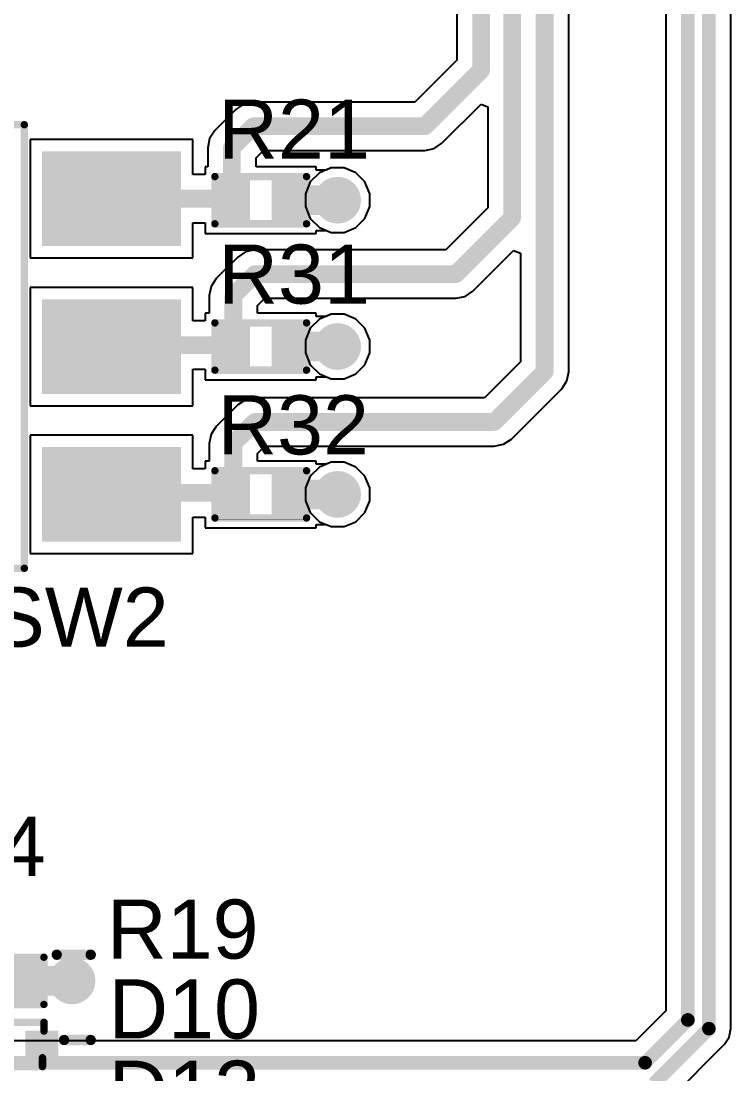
# Model space of a CAD drawing. Header units: millimetres. Extents: x 0 to 5423, y 0 to 5425.
# Drawn here: x 9.04 to 21.23, y 60.38 to 78.46 of the extents above; entities that cross this region are included whole.
import ezdxf

# ---------------------------------------------------------------- set-up
doc = ezdxf.new("R2010")
doc.units = ezdxf.units.MM
for name, color, linetype in [('BottomLayer', 5, 'Continuous'), ('BottomSolder', 6, 'Continuous'), ('TopLayer', 1, 'Continuous'), ('TopOverlay', 2, 'Continuous'), ('TopPaste', 8, 'Continuous'), ('TopSolder', 216, 'Continuous'), ('ViaHoleLayer', 16, 'Continuous')]:
    doc.layers.add(name, color=color, linetype=linetype)
doc.styles.add('Arial', font='', dxfattribs={"height": 0.2})
doc.styles.get('Arial').set_extended_font_data('Arial')

# ---------------------------------------------------------------- blocks, each defined once
blk = doc.blocks.new('DSIC03LSGET_141')
at = {"layer": 'TopLayer'}
for points in [[(-5.642991, 3.302), (-3.356991, 3.302), (-3.356991, 1.778), (-5.642991, 1.778)], [(3.356991, 3.302), (5.642991, 3.302), (5.642991, 1.778), (3.356991, 1.778)], [(-5.642991, 0.762), (-3.356991, 0.762), (-3.356991, -0.762), (-5.642991, -0.762)], [(3.356991, 0.762), (5.642991, 0.762), (5.642991, -0.762), (3.356991, -0.762)], [(-5.642991, -1.778), (-3.356991, -1.778), (-3.356991, -3.302), (-5.642991, -3.302)], [(3.356991, -1.778), (5.642991, -1.778), (5.642991, -3.302), (3.356991, -3.302)]]:
    blk.add_hatch(color=1, dxfattribs=at).paths.add_polyline_path(points)
at = {"layer": 'TopPaste'}
for points in [[(-5.642991, 3.302), (-3.356991, 3.302), (-3.356991, 1.778), (-5.642991, 1.778)], [(3.356991, 3.302), (5.642991, 3.302), (5.642991, 1.778), (3.356991, 1.778)], [(-5.642991, 0.762), (-3.356991, 0.762), (-3.356991, -0.762), (-5.642991, -0.762)], [(3.356991, 0.762), (5.642991, 0.762), (5.642991, -0.762), (3.356991, -0.762)], [(-5.642991, -1.778), (-3.356991, -1.778), (-3.356991, -3.302), (-5.642991, -3.302)], [(3.356991, -1.778), (5.642991, -1.778), (5.642991, -3.302), (3.356991, -3.302)]]:
    blk.add_hatch(color=8, dxfattribs=at).paths.add_polyline_path(points)
at = {"layer": 'TopSolder'}
for points in [[(-5.693791, 3.3528), (-3.306191, 3.3528), (-3.306191, 1.7272), (-5.693791, 1.7272)], [(3.306191, 3.3528), (5.693791, 3.3528), (5.693791, 1.7272), (3.306191, 1.7272)], [(-5.693791, 0.8128), (-3.306191, 0.8128), (-3.306191, -0.8128), (-5.693791, -0.8128)], [(3.306191, 0.8128), (5.693791, 0.8128), (5.693791, -0.8128), (3.306191, -0.8128)], [(-5.693791, -1.7272), (-3.306191, -1.7272), (-3.306191, -3.3528), (-5.693791, -3.3528)], [(3.306191, -1.7272), (5.693791, -1.7272), (5.693791, -3.3528), (3.306191, -3.3528)]]:
    blk.add_hatch(color=216, dxfattribs=at).paths.add_polyline_path(points)
at = {"layer": 'TopOverlay', "const_width": 0.127}
for points in [[(2.999994, 3.81), (-2.999994, 3.81)], [(-2.999994, 3.81), (-2.999994, -3.81)], [(2.999994, 3.81), (2.999994, -3.81)], [(-1.4986, 3.2258), (-1.4986, 1.778)], [(1.651, 3.2258), (-1.4986, 3.2258)], [(-0.9652, 3.2258), (-0.9652, 1.8034)], [(0.0254, 3.2258), (-0.9652, 3.2258)], [(0.0254, 3.2258), (0.0254, 1.8034)], [(1.651, 3.2258), (1.651, 1.778)], [(1.651, 1.778), (-1.4986, 1.778)], [(0.0254, 1.8034), (-0.9652, 1.8034)], [(-1.4986, 0.6858), (-1.4986, -0.762)], [(1.651, 0.6858), (-1.4986, 0.6858)], [(-0.9652, 0.6858), (-0.9652, -0.7366)], [(0.0254, 0.6858), (-0.9652, 0.6858)], [(0.0254, 0.6858), (0.0254, -0.7366)], [(1.651, 0.6858), (1.651, -0.762)], [(1.651, -0.762), (-1.4986, -0.762)], [(0.0254, -0.7366), (-0.9652, -0.7366)], [(-1.4732, -1.8034), (-1.4732, -3.2512)], [(1.6764, -1.8034), (-1.4732, -1.8034)], [(-0.9398, -1.8034), (-0.9398, -3.2258)], [(0.0508, -1.8034), (-0.9398, -1.8034)], [(0.0508, -1.8034), (0.0508, -3.2258)], [(1.6764, -1.8034), (1.6764, -3.2512)], [(1.6764, -3.2512), (-1.4732, -3.2512)], [(0.0508, -3.2258), (-0.9398, -3.2258)], [(2.999994, -3.81), (-2.999994, -3.81)]]:
    blk.add_lwpolyline(points, dxfattribs=at)
at = {"layer": 'TopOverlay', "const_width": 0.0635}
for points in [[(-3.031744, 3.81, 1), (-2.968244, 3.81, 1)], [(-3.031744, 3.81, 1), (-2.968244, 3.81, 1)], [(2.968244, 3.81, 1), (3.031744, 3.81, 1)], [(2.968244, 3.81, 1), (3.031744, 3.81, 1)], [(-1.53035, 3.2258, 1), (-1.46685, 3.2258, 1)], [(-1.53035, 3.2258, 1), (-1.46685, 3.2258, 1)], [(-0.99695, 3.2258, 1), (-0.93345, 3.2258, 1)], [(-0.99695, 3.2258, 1), (-0.93345, 3.2258, 1)], [(-0.00635, 3.2258, 1), (0.05715, 3.2258, 1)], [(-0.00635, 3.2258, 1), (0.05715, 3.2258, 1)], [(1.61925, 3.2258, 1), (1.68275, 3.2258, 1)], [(1.61925, 3.2258, 1), (1.68275, 3.2258, 1)], [(-1.53035, 1.778, 1), (-1.46685, 1.778, 1)], [(-1.53035, 1.778, 1), (-1.46685, 1.778, 1)], [(-0.99695, 1.8034, 1), (-0.93345, 1.8034, 1)], [(-0.99695, 1.8034, 1), (-0.93345, 1.8034, 1)], [(-0.00635, 1.8034, 1), (0.05715, 1.8034, 1)], [(-0.00635, 1.8034, 1), (0.05715, 1.8034, 1)], [(1.61925, 1.778, 1), (1.68275, 1.778, 1)], [(1.61925, 1.778, 1), (1.68275, 1.778, 1)], [(-1.53035, 0.6858, 1), (-1.46685, 0.6858, 1)], [(-1.53035, 0.6858, 1), (-1.46685, 0.6858, 1)], [(-0.99695, 0.6858, 1), (-0.93345, 0.6858, 1)], [(-0.99695, 0.6858, 1), (-0.93345, 0.6858, 1)], [(-0.00635, 0.6858, 1), (0.05715, 0.6858, 1)], [(-0.00635, 0.6858, 1), (0.05715, 0.6858, 1)], [(1.61925, 0.6858, 1), (1.68275, 0.6858, 1)], [(1.61925, 0.6858, 1), (1.68275, 0.6858, 1)], [(-1.53035, -0.762, 1), (-1.46685, -0.762, 1)], [(-1.53035, -0.762, 1), (-1.46685, -0.762, 1)], [(-0.99695, -0.7366, 1), (-0.93345, -0.7366, 1)], [(-0.99695, -0.7366, 1), (-0.93345, -0.7366, 1)], [(-0.00635, -0.7366, 1), (0.05715, -0.7366, 1)], [(-0.00635, -0.7366, 1), (0.05715, -0.7366, 1)], [(1.61925, -0.762, 1), (1.68275, -0.762, 1)], [(1.61925, -0.762, 1), (1.68275, -0.762, 1)], [(-1.50495, -1.8034, 1), (-1.44145, -1.8034, 1)], [(-1.50495, -1.8034, 1), (-1.44145, -1.8034, 1)], [(-0.97155, -1.8034, 1), (-0.90805, -1.8034, 1)], [(-0.97155, -1.8034, 1), (-0.90805, -1.8034, 1)], [(0.01905, -1.8034, 1), (0.08255, -1.8034, 1)], [(0.01905, -1.8034, 1), (0.08255, -1.8034, 1)], [(1.64465, -1.8034, 1), (1.70815, -1.8034, 1)], [(1.64465, -1.8034, 1), (1.70815, -1.8034, 1)], [(-1.50495, -3.2512, 1), (-1.44145, -3.2512, 1)], [(-1.50495, -3.2512, 1), (-1.44145, -3.2512, 1)], [(-0.97155, -3.2258, 1), (-0.90805, -3.2258, 1)], [(-0.97155, -3.2258, 1), (-0.90805, -3.2258, 1)], [(0.01905, -3.2258, 1), (0.08255, -3.2258, 1)], [(0.01905, -3.2258, 1), (0.08255, -3.2258, 1)], [(1.64465, -3.2512, 1), (1.70815, -3.2512, 1)], [(1.64465, -3.2512, 1), (1.70815, -3.2512, 1)], [(-3.031744, -3.81, 1), (-2.968244, -3.81, 1)], [(-3.031744, -3.81, 1), (-2.968244, -3.81, 1)], [(2.968244, -3.81, 1), (3.031744, -3.81, 1)], [(2.968244, -3.81, 1), (3.031744, -3.81, 1)]]:
    blk.add_lwpolyline(points, format="xyb", close=True, dxfattribs=at)
at = {"layer": 'TopOverlay'}
for s, height, rotation, p in [('ON', 0.889, -90, (1.8796, 3.2512)), ('1', 1.016, 180, (-2.0066, 3.0226)), ('2', 1.016, 180, (-1.8796, 0.5334)), ('3', 1.016, 180, (-1.864594, -1.9812))]:
    blk.add_text(s, height=height, rotation=rotation, dxfattribs=at).set_placement(p)
blk = doc.blocks.new('R___0402_271')
at = {"layer": 'TopLayer'}
for points in [[(-0.699, -0.318), (-0.699, 0.318), (-0.241, 0.318), (-0.241, -0.318)], [(0.241, -0.318), (0.241, 0.318), (0.699, 0.318), (0.699, -0.318)]]:
    blk.add_hatch(color=1, dxfattribs=at).paths.add_polyline_path(points)
at = {"layer": 'TopPaste'}
for points in [[(-0.699, -0.318), (-0.699, 0.318), (-0.241, 0.318), (-0.241, -0.318)], [(0.241, -0.318), (0.241, 0.318), (0.699, 0.318), (0.699, -0.318)]]:
    blk.add_hatch(color=8, dxfattribs=at).paths.add_polyline_path(points)
at = {"layer": 'TopSolder'}
for points in [[(-0.754, -0.373), (-0.754, 0.373), (-0.186, 0.373), (-0.186, -0.373)], [(0.186, -0.373), (0.186, 0.373), (0.754, 0.373), (0.754, -0.373)]]:
    blk.add_hatch(color=216, dxfattribs=at).paths.add_polyline_path(points)
at = {"layer": 'TopOverlay'}
for points, const_width in [([(-0.787, -0.406), (-0.787, 0.406)], 0.127), ([(-0.787, 0.406), (0.787, 0.406)], 0.127), ([(0.787, -0.406), (0.787, 0.406)], 0.127), ([(-0.787, -0.406), (0.787, -0.406)], 0.127), ([(-0.813, -0.432), (0.813, -0.432)], 0.00323)]:
    blk.add_lwpolyline(points, dxfattribs=dict(at, const_width=const_width))
for points, const_width in [([(-0.819, 0.406, 1), (-0.756, 0.406, 1)], 0.0635), ([(-0.819, 0.406, 1), (-0.756, 0.406, 1)], 0.0635), ([(0.756, 0.406, 1), (0.819, 0.406, 1)], 0.0635), ([(0.756, 0.406, 1), (0.819, 0.406, 1)], 0.0635), ([(-0.819, -0.406, 1), (-0.756, -0.406, 1)], 0.0635), ([(-0.819, -0.406, 1), (-0.756, -0.406, 1)], 0.0635), ([(0.756, -0.406, 1), (0.819, -0.406, 1)], 0.0635), ([(0.756, -0.406, 1), (0.819, -0.406, 1)], 0.0635), ([(-0.814, -0.432, 1), (-0.812, -0.432, 1)], 0.00161), ([(0.812, -0.432, 1), (0.814, -0.432, 1)], 0.00161)]:
    blk.add_lwpolyline(points, format="xyb", close=True, dxfattribs=dict(at, const_width=const_width))
blk = doc.blocks.new('R___0402_272')
at = {"layer": 'TopLayer'}
for points in [[(-0.699, -0.318), (-0.699, 0.318), (-0.241, 0.318), (-0.241, -0.318)], [(0.241, -0.318), (0.241, 0.318), (0.699, 0.318), (0.699, -0.318)]]:
    blk.add_hatch(color=1, dxfattribs=at).paths.add_polyline_path(points)
at = {"layer": 'TopPaste'}
for points in [[(-0.699, -0.318), (-0.699, 0.318), (-0.241, 0.318), (-0.241, -0.318)], [(0.241, -0.318), (0.241, 0.318), (0.699, 0.318), (0.699, -0.318)]]:
    blk.add_hatch(color=8, dxfattribs=at).paths.add_polyline_path(points)
at = {"layer": 'TopSolder'}
for points in [[(-0.754, -0.373), (-0.754, 0.373), (-0.186, 0.373), (-0.186, -0.373)], [(0.186, -0.373), (0.186, 0.373), (0.754, 0.373), (0.754, -0.373)]]:
    blk.add_hatch(color=216, dxfattribs=at).paths.add_polyline_path(points)
at = {"layer": 'TopOverlay'}
for points, const_width in [([(-0.787, -0.406), (-0.787, 0.406)], 0.127), ([(-0.787, 0.406), (0.787, 0.406)], 0.127), ([(0.787, -0.406), (0.787, 0.406)], 0.127), ([(-0.787, -0.406), (0.787, -0.406)], 0.127), ([(-0.813, -0.432), (0.813, -0.432)], 0.00323)]:
    blk.add_lwpolyline(points, dxfattribs=dict(at, const_width=const_width))
for points, const_width in [([(-0.819, 0.406, 1), (-0.756, 0.406, 1)], 0.0635), ([(-0.819, 0.406, 1), (-0.756, 0.406, 1)], 0.0635), ([(0.756, 0.406, 1), (0.819, 0.406, 1)], 0.0635), ([(0.756, 0.406, 1), (0.819, 0.406, 1)], 0.0635), ([(-0.819, -0.406, 1), (-0.756, -0.406, 1)], 0.0635), ([(-0.819, -0.406, 1), (-0.756, -0.406, 1)], 0.0635), ([(0.756, -0.406, 1), (0.819, -0.406, 1)], 0.0635), ([(0.756, -0.406, 1), (0.819, -0.406, 1)], 0.0635), ([(-0.814, -0.432, 1), (-0.812, -0.432, 1)], 0.00161), ([(0.812, -0.432, 1), (0.814, -0.432, 1)], 0.00161)]:
    blk.add_lwpolyline(points, format="xyb", close=True, dxfattribs=dict(at, const_width=const_width))
blk = doc.blocks.new('R___0402_282')
at = {"layer": 'TopLayer'}
for points in [[(-0.699, -0.318), (-0.699, 0.318), (-0.241, 0.318), (-0.241, -0.318)], [(0.241, -0.318), (0.241, 0.318), (0.699, 0.318), (0.699, -0.318)]]:
    blk.add_hatch(color=1, dxfattribs=at).paths.add_polyline_path(points)
at = {"layer": 'TopPaste'}
for points in [[(-0.699, -0.318), (-0.699, 0.318), (-0.241, 0.318), (-0.241, -0.318)], [(0.241, -0.318), (0.241, 0.318), (0.699, 0.318), (0.699, -0.318)]]:
    blk.add_hatch(color=8, dxfattribs=at).paths.add_polyline_path(points)
at = {"layer": 'TopSolder'}
for points in [[(-0.754, -0.373), (-0.754, 0.373), (-0.186, 0.373), (-0.186, -0.373)], [(0.186, -0.373), (0.186, 0.373), (0.754, 0.373), (0.754, -0.373)]]:
    blk.add_hatch(color=216, dxfattribs=at).paths.add_polyline_path(points)
at = {"layer": 'TopOverlay'}
for points, const_width in [([(-0.787, -0.406), (-0.787, 0.406)], 0.127), ([(-0.787, 0.406), (0.787, 0.406)], 0.127), ([(0.787, -0.406), (0.787, 0.406)], 0.127), ([(-0.787, -0.406), (0.787, -0.406)], 0.127), ([(-0.813, -0.432), (0.813, -0.432)], 0.00323)]:
    blk.add_lwpolyline(points, dxfattribs=dict(at, const_width=const_width))
for points, const_width in [([(-0.819, 0.406, 1), (-0.756, 0.406, 1)], 0.0635), ([(-0.819, 0.406, 1), (-0.756, 0.406, 1)], 0.0635), ([(0.756, 0.406, 1), (0.819, 0.406, 1)], 0.0635), ([(0.756, 0.406, 1), (0.819, 0.406, 1)], 0.0635), ([(-0.819, -0.406, 1), (-0.756, -0.406, 1)], 0.0635), ([(-0.819, -0.406, 1), (-0.756, -0.406, 1)], 0.0635), ([(0.756, -0.406, 1), (0.819, -0.406, 1)], 0.0635), ([(0.756, -0.406, 1), (0.819, -0.406, 1)], 0.0635), ([(-0.814, -0.432, 1), (-0.812, -0.432, 1)], 0.00161), ([(0.812, -0.432, 1), (0.814, -0.432, 1)], 0.00161)]:
    blk.add_lwpolyline(points, format="xyb", close=True, dxfattribs=dict(at, const_width=const_width))
blk = doc.blocks.new('R___0402_284')
at = {"layer": 'TopLayer'}
for points in [[(-0.699, -0.318), (-0.699, 0.318), (-0.241, 0.318), (-0.241, -0.318)], [(0.241, -0.318), (0.241, 0.318), (0.699, 0.318), (0.699, -0.318)]]:
    blk.add_hatch(color=1, dxfattribs=at).paths.add_polyline_path(points)
at = {"layer": 'TopPaste'}
for points in [[(-0.699, -0.318), (-0.699, 0.318), (-0.241, 0.318), (-0.241, -0.318)], [(0.241, -0.318), (0.241, 0.318), (0.699, 0.318), (0.699, -0.318)]]:
    blk.add_hatch(color=8, dxfattribs=at).paths.add_polyline_path(points)
at = {"layer": 'TopSolder'}
for points in [[(-0.754, -0.373), (-0.754, 0.373), (-0.186, 0.373), (-0.186, -0.373)], [(0.186, -0.373), (0.186, 0.373), (0.754, 0.373), (0.754, -0.373)]]:
    blk.add_hatch(color=216, dxfattribs=at).paths.add_polyline_path(points)
at = {"layer": 'TopOverlay'}
for points, const_width in [([(-0.787, 0.406), (0.787, 0.406)], 0.127), ([(-0.787, -0.406), (-0.787, 0.406)], 0.127), ([(0.787, -0.406), (0.787, 0.406)], 0.127), ([(-0.787, -0.406), (0.787, -0.406)], 0.127), ([(-0.813, -0.432), (0.813, -0.432)], 0.00323)]:
    blk.add_lwpolyline(points, dxfattribs=dict(at, const_width=const_width))
for points, const_width in [([(-0.819, 0.406, 1), (-0.756, 0.406, 1)], 0.0635), ([(-0.819, 0.406, 1), (-0.756, 0.406, 1)], 0.0635), ([(0.756, 0.406, 1), (0.819, 0.406, 1)], 0.0635), ([(0.756, 0.406, 1), (0.819, 0.406, 1)], 0.0635), ([(-0.819, -0.406, 1), (-0.756, -0.406, 1)], 0.0635), ([(-0.819, -0.406, 1), (-0.756, -0.406, 1)], 0.0635), ([(0.756, -0.406, 1), (0.819, -0.406, 1)], 0.0635), ([(0.756, -0.406, 1), (0.819, -0.406, 1)], 0.0635), ([(-0.814, -0.432, 1), (-0.812, -0.432, 1)], 0.00161), ([(0.812, -0.432, 1), (0.814, -0.432, 1)], 0.00161)]:
    blk.add_lwpolyline(points, format="xyb", close=True, dxfattribs=dict(at, const_width=const_width))
blk = doc.blocks.new('SOD_923__329')
at = {"layer": 'TopLayer'}
for points in [[(-0.24, -0.135), (-0.6, -0.135), (-0.6, 0.135), (-0.24, 0.135)], [(0.6, -0.135), (0.24, -0.135), (0.24, 0.135), (0.6, 0.135)]]:
    blk.add_hatch(color=1, dxfattribs=at).paths.add_polyline_path(points)
at = {"layer": 'TopOverlay'}
for points in [[(-1.119, 0.178), (-0.433, 0.178), (-0.433, 0.432), (-1.119, 0.432)], [(-1.119, -0.432), (-0.636, -0.432), (-0.636, 0.432), (-1.119, 0.432)], [(-1.119, -0.432), (-0.433, -0.432), (-0.433, -0.178), (-1.119, -0.178)]]:
    blk.add_hatch(color=2, dxfattribs=at).paths.add_polyline_path(points)
at = {"layer": 'TopPaste'}
for points in [[(-0.24, -0.135), (-0.6, -0.135), (-0.6, 0.135), (-0.24, 0.135)], [(0.6, -0.135), (0.24, -0.135), (0.24, 0.135), (0.6, 0.135)]]:
    blk.add_hatch(color=8, dxfattribs=at).paths.add_polyline_path(points)
at = {"layer": 'TopSolder'}
for points in [[(-0.138, -0.237), (-0.702, -0.237), (-0.702, 0.237), (-0.138, 0.237)], [(0.702, -0.237), (0.138, -0.237), (0.138, 0.237), (0.702, 0.237)]]:
    blk.add_hatch(color=216, dxfattribs=at).paths.add_polyline_path(points)
at = {"layer": 'TopOverlay', "const_width": 0.127}
for points in [[(-0.483, 0.381), (0.457, 0.381)], [(0.457, 0.229), (0.457, 0.381)], [(0.432, -0.381), (0.432, -0.229)], [(-0.483, -0.381), (0.432, -0.381)]]:
    blk.add_lwpolyline(points, dxfattribs=at)
at = {"layer": 'TopOverlay', "const_width": 0.0635}
for points in [[(-0.514, 0.381, 1), (-0.451, 0.381, 1)], [(0.425, 0.381, 1), (0.489, 0.381, 1)], [(0.425, 0.381, 1), (0.489, 0.381, 1)], [(0.425, 0.229, 1), (0.489, 0.229, 1)], [(0.4, -0.229, 1), (0.464, -0.229, 1)], [(-0.514, -0.381, 1), (-0.451, -0.381, 1)], [(0.4, -0.381, 1), (0.464, -0.381, 1)], [(0.4, -0.381, 1), (0.464, -0.381, 1)]]:
    blk.add_lwpolyline(points, format="xyb", close=True, dxfattribs=at)

msp = doc.modelspace()

# ---------------------------------------------------------------- hatches: boundary and pattern name
at = {"layer": 'BottomLayer'}
h = msp.add_hatch(color=5, dxfattribs=at)
edge = h.paths.add_edge_path()
edge.add_arc((14.478, 75.387), 0.3, 0, 360)
h = msp.add_hatch(color=5, dxfattribs=at)
edge = h.paths.add_edge_path()
edge.add_arc((14.478, 72.873), 0.3, 0, 360)
h = msp.add_hatch(color=5, dxfattribs=at)
edge = h.paths.add_edge_path()
edge.add_arc((14.478, 70.333), 0.3, 0, 360)
h = msp.add_hatch(color=5, dxfattribs=at)
edge = h.paths.add_edge_path()
edge.add_arc((9.915, 61.975), 0.3, 0, 360)
at = {"layer": 'BottomSolder'}
h = msp.add_hatch(color=6, dxfattribs=at)
edge = h.paths.add_edge_path()
edge.add_arc((14.478, 75.387), 0.402, 0, 360)
h = msp.add_hatch(color=6, dxfattribs=at)
edge = h.paths.add_edge_path()
edge.add_arc((14.478, 72.873), 0.402, 0, 360)
h = msp.add_hatch(color=6, dxfattribs=at)
edge = h.paths.add_edge_path()
edge.add_arc((14.478, 70.333), 0.402, 0, 360)
h = msp.add_hatch(color=6, dxfattribs=at)
edge = h.paths.add_edge_path()
edge.add_arc((9.915, 61.975), 0.402, 0, 360)
at = {"layer": 'TopLayer'}
h = msp.add_hatch(color=1, dxfattribs=at)
edge = h.paths.add_edge_path()
edge.add_arc((14.478, 75.387), 0.3, 0, 360)
h = msp.add_hatch(color=1, dxfattribs=at)
edge = h.paths.add_edge_path()
edge.add_arc((14.478, 72.873), 0.3, 0, 360)
h = msp.add_hatch(color=1, dxfattribs=at)
edge = h.paths.add_edge_path()
edge.add_arc((14.478, 70.333), 0.3, 0, 360)
h = msp.add_hatch(color=1, dxfattribs=at)
edge = h.paths.add_edge_path()
edge.add_arc((9.915, 61.975), 0.3, 0, 360)
at = {"layer": 'TopSolder'}
h = msp.add_hatch(color=216, dxfattribs=at)
edge = h.paths.add_edge_path()
edge.add_arc((14.478, 75.387), 0.402, 0, 360)
h = msp.add_hatch(color=216, dxfattribs=at)
edge = h.paths.add_edge_path()
edge.add_arc((14.478, 72.873), 0.402, 0, 360)
h = msp.add_hatch(color=216, dxfattribs=at)
edge = h.paths.add_edge_path()
edge.add_arc((14.478, 70.333), 0.402, 0, 360)
h = msp.add_hatch(color=216, dxfattribs=at)
edge = h.paths.add_edge_path()
edge.add_arc((9.915, 61.975), 0.402, 0, 360)
at = {"layer": 'ViaHoleLayer'}
h = msp.add_hatch(color=16, dxfattribs=at)
edge = h.paths.add_edge_path()
edge.add_arc((14.478, 75.387), 0.15, 0, 360)
h = msp.add_hatch(color=16, dxfattribs=at)
edge = h.paths.add_edge_path()
edge.add_arc((14.478, 72.873), 0.15, 0, 360)
h = msp.add_hatch(color=16, dxfattribs=at)
edge = h.paths.add_edge_path()
edge.add_arc((14.478, 70.333), 0.15, 0, 360)
h = msp.add_hatch(color=16, dxfattribs=at)
edge = h.paths.add_edge_path()
edge.add_arc((9.915, 61.975), 0.15, 0, 360)

# ---------------------------------------------------------------- linework, layer by layer
at = {"layer": 'BottomLayer'}
for p, q in [((20.116, 94.959), (20.116, 61.461)), ((21.235, 61.155), (21.235, 94.95)), ((14.164, 75.857), (14.008, 75.701)), ((14.368, 75.941), (14.164, 75.857)), ((14.588, 75.941), (14.368, 75.941)), ((14.792, 75.857), (14.588, 75.941)), ((14.948, 75.701), (14.792, 75.857)), ((14.008, 75.701), (13.924, 75.497)), ((15.032, 75.497), (14.948, 75.701)), ((13.924, 75.497), (13.924, 75.277)), ((15.032, 75.277), (15.032, 75.497)), ((13.924, 75.277), (14.008, 75.073)), ((14.948, 75.073), (15.032, 75.277)), ((14.008, 75.073), (14.164, 74.918)), ((14.792, 74.918), (14.948, 75.073)), ((14.164, 74.918), (14.368, 74.833)), ((14.588, 74.833), (14.792, 74.918)), ((14.368, 74.833), (14.588, 74.833)), ((14.164, 73.342), (14.008, 73.186)), ((14.368, 73.427), (14.164, 73.342)), ((14.588, 73.427), (14.368, 73.427)), ((14.792, 73.342), (14.588, 73.427)), ((14.948, 73.186), (14.792, 73.342)), ((14.008, 73.186), (13.924, 72.983)), ((15.032, 72.983), (14.948, 73.186)), ((13.924, 72.983), (13.924, 72.762)), ((15.032, 72.762), (15.032, 72.983)), ((13.924, 72.762), (14.008, 72.559)), ((14.948, 72.559), (15.032, 72.762)), ((14.008, 72.559), (14.164, 72.403)), ((14.792, 72.403), (14.948, 72.559)), ((14.164, 72.403), (14.368, 72.319)), ((14.588, 72.319), (14.792, 72.403)), ((14.368, 72.319), (14.588, 72.319)), ((14.164, 70.802), (14.008, 70.646)), ((14.368, 70.887), (14.164, 70.802)), ((14.588, 70.887), (14.368, 70.887)), ((14.792, 70.802), (14.588, 70.887)), ((14.948, 70.646), (14.792, 70.802)), ((14.008, 70.646), (13.924, 70.443)), ((15.032, 70.443), (14.948, 70.646)), ((13.924, 70.443), (13.924, 70.222)), ((15.032, 70.222), (15.032, 70.443)), ((13.924, 70.222), (14.008, 70.019)), ((14.948, 70.019), (15.032, 70.222)), ((14.008, 70.019), (14.164, 69.863)), ((14.792, 69.863), (14.948, 70.019)), ((14.164, 69.863), (14.368, 69.779)), ((14.588, 69.779), (14.792, 69.863)), ((14.368, 69.779), (14.588, 69.779)), ((20.116, 61.461), (19.603, 60.948)), ((21.206, 61.01), (21.235, 61.155)), ((21.124, 60.887), (21.206, 61.01)), ((19.603, 60.948), (8.096, 60.948)), ((20.177, 59.94), (21.124, 60.887))]:
    msp.add_line(p, q, dxfattribs=at)
at = {"layer": 'BottomLayer', "const_width": 0.234}
for points in [[(20.495, 61.304), (20.495, 95.258)], [(20.856, 61.155), (20.856, 95.227)], [(19.76, 60.569), (20.495, 61.304)], [(19.909, 60.208), (20.856, 61.155)], [(7.808, 60.569), (19.76, 60.569)]]:
    msp.add_lwpolyline(points, dxfattribs=at)
at = {"layer": 'BottomLayer', "const_width": 0.117}
for points in [[(20.436, 61.304, 1), (20.554, 61.304, 1)], [(20.436, 61.304, 1), (20.554, 61.304, 1)], [(20.798, 61.155, 1), (20.915, 61.155, 1)], [(20.798, 61.155, 1), (20.915, 61.155, 1)], [(19.701, 60.569, 1), (19.818, 60.569, 1)], [(19.701, 60.569, 1), (19.818, 60.569, 1)]]:
    msp.add_lwpolyline(points, format="xyb", close=True, dxfattribs=at)
at = {"layer": 'TopLayer'}
for p, q in [((16.527, 84.658), (16.527, 77.794)), ((18.448, 72.441), (18.448, 83.75)), ((16.527, 77.794), (15.805, 77.072)), ((13.03, 77.072), (12.872, 77.04)), ((15.805, 77.072), (13.03, 77.072)), ((12.737, 76.95), (12.369, 76.582)), ((12.872, 77.04), (12.737, 76.95)), ((16.27, 76.364), (16.944, 77.038)), ((16.944, 77.038), (17.061, 76.99)), ((17.061, 76.99), (17.061, 75.254)), ((12.369, 76.582), (12.279, 76.447)), ((11.993, 76.429), (9.199, 76.429)), ((9.199, 76.429), (9.199, 74.397)), ((11.993, 75.827), (11.993, 76.429)), ((12.279, 76.447), (12.248, 76.289)), ((16.135, 76.274), (16.27, 76.364)), ((12.248, 76.289), (12.248, 75.959)), ((13.076, 76.117), (13.202, 76.243)), ((13.202, 76.243), (15.977, 76.243)), ((15.977, 76.243), (16.135, 76.274)), ((13.076, 75.959), (13.076, 76.117)), ((12.205, 75.827), (11.993, 75.827)), ((12.248, 75.959), (12.205, 75.959)), ((12.205, 75.959), (12.205, 75.827)), ((14.11, 75.959), (13.076, 75.959)), ((14.11, 75.905), (14.11, 75.959)), ((14.281, 75.905), (14.11, 75.905)), ((14.368, 75.941), (14.281, 75.905)), ((14.588, 75.941), (14.368, 75.941)), ((14.792, 75.857), (14.588, 75.941)), ((14.948, 75.701), (14.792, 75.857)), ((15.032, 75.497), (14.948, 75.701)), ((15.032, 75.277), (15.032, 75.497)), ((14.948, 75.073), (15.032, 75.277)), ((17.061, 75.254), (16.338, 74.532)), ((14.792, 74.918), (14.948, 75.073)), ((11.993, 74.397), (11.993, 74.998)), ((11.993, 74.998), (12.205, 74.998)), ((12.205, 74.998), (12.205, 74.816)), ((14.588, 74.833), (14.792, 74.918)), ((12.205, 74.816), (14.11, 74.816)), ((14.11, 74.816), (14.11, 74.869)), ((14.11, 74.869), (14.281, 74.869)), ((14.281, 74.869), (14.368, 74.833)), ((14.368, 74.833), (14.588, 74.833)), ((13.056, 74.532), (12.897, 74.5)), ((16.338, 74.532), (13.056, 74.532)), ((16.803, 73.824), (17.502, 74.524)), ((17.502, 74.524), (17.62, 74.475)), ((9.199, 74.397), (11.993, 74.397)), ((12.763, 74.41), (12.394, 74.042)), ((12.897, 74.5), (12.763, 74.41)), ((17.62, 74.475), (17.62, 72.612)), ((12.394, 74.042), (12.304, 73.907)), ((11.993, 73.889), (9.199, 73.889)), ((9.199, 73.889), (9.199, 71.857)), ((11.993, 73.312), (11.993, 73.889)), ((12.304, 73.907), (12.273, 73.749)), ((16.669, 73.734), (16.803, 73.824)), ((12.273, 73.749), (12.273, 73.444)), ((13.102, 73.577), (13.227, 73.703)), ((13.227, 73.703), (16.51, 73.703)), ((16.51, 73.703), (16.669, 73.734)), ((12.273, 73.444), (12.205, 73.444)), ((12.205, 73.444), (12.205, 73.312)), ((13.102, 73.444), (13.102, 73.577)), ((14.11, 73.444), (13.102, 73.444)), ((14.11, 73.391), (14.11, 73.444)), ((12.205, 73.312), (11.993, 73.312)), ((14.281, 73.391), (14.11, 73.391)), ((14.368, 73.427), (14.281, 73.391)), ((14.588, 73.427), (14.368, 73.427)), ((14.792, 73.342), (14.588, 73.427)), ((14.948, 73.186), (14.792, 73.342)), ((15.032, 72.983), (14.948, 73.186)), ((15.032, 72.762), (15.032, 72.983)), ((14.948, 72.559), (15.032, 72.762)), ((14.792, 72.403), (14.948, 72.559)), ((17.62, 72.612), (16.999, 71.992)), ((11.993, 71.857), (11.993, 72.484)), ((11.993, 72.484), (12.205, 72.484)), ((12.205, 72.484), (12.205, 72.301)), ((14.11, 72.301), (14.11, 72.355)), ((14.11, 72.355), (14.281, 72.355)), ((14.281, 72.355), (14.368, 72.319)), ((14.588, 72.319), (14.792, 72.403)), ((18.417, 72.282), (18.448, 72.441)), ((12.205, 72.301), (14.11, 72.301)), ((14.368, 72.319), (14.588, 72.319)), ((18.327, 72.148), (18.417, 72.282)), ((13.056, 71.992), (12.897, 71.96)), ((16.999, 71.992), (13.056, 71.992)), ((17.463, 71.284), (18.327, 72.148)), ((9.199, 71.857), (11.993, 71.857)), ((12.763, 71.87), (12.394, 71.502)), ((12.897, 71.96), (12.763, 71.87)), ((12.394, 71.502), (12.304, 71.367)), ((11.993, 71.349), (9.199, 71.349)), ((9.199, 71.349), (9.199, 69.317)), ((11.993, 70.772), (11.993, 71.349)), ((12.304, 71.367), (12.273, 71.209)), ((17.329, 71.194), (17.463, 71.284)), ((12.273, 71.209), (12.273, 70.904)), ((13.102, 71.037), (13.227, 71.163)), ((13.227, 71.163), (17.17, 71.163)), ((17.17, 71.163), (17.329, 71.194)), ((12.273, 70.904), (12.205, 70.904)), ((12.205, 70.904), (12.205, 70.772)), ((13.102, 70.904), (13.102, 71.037)), ((14.11, 70.904), (13.102, 70.904)), ((14.11, 70.851), (14.11, 70.904)), ((12.205, 70.772), (11.993, 70.772)), ((14.281, 70.851), (14.11, 70.851)), ((14.368, 70.887), (14.281, 70.851)), ((14.588, 70.887), (14.368, 70.887)), ((14.792, 70.802), (14.588, 70.887)), ((14.948, 70.646), (14.792, 70.802)), ((15.032, 70.443), (14.948, 70.646)), ((15.032, 70.222), (15.032, 70.443)), ((14.948, 70.019), (15.032, 70.222)), ((14.792, 69.863), (14.948, 70.019)), ((11.993, 69.317), (11.993, 69.944)), ((11.993, 69.944), (12.205, 69.944)), ((12.205, 69.944), (12.205, 69.761)), ((14.588, 69.779), (14.792, 69.863)), ((12.205, 69.761), (14.11, 69.761)), ((14.11, 69.761), (14.11, 69.815)), ((14.11, 69.815), (14.281, 69.815)), ((14.281, 69.815), (14.368, 69.779)), ((14.368, 69.779), (14.588, 69.779)), ((9.199, 69.317), (11.993, 69.317))]:
    msp.add_line(p, q, dxfattribs=at)
for points, const_width in [([(16.942, 77.622), (16.942, 84.658)], 0.305), ([(17.475, 75.082), (17.475, 84.277)], 0.305), ([(18.034, 72.441), (18.034, 83.922)], 0.305), ([(15.977, 76.657), (16.942, 77.622)], 0.305), ([(12.662, 76.289), (13.03, 76.657)], 0.305), ([(13.03, 76.657), (15.977, 76.657)], 0.305), ([(12.662, 75.413), (12.662, 76.289)], 0.305), ([(13.627, 75.387), (14.478, 75.387)], 0.508), ([(10.596, 75.413), (12.662, 75.413)], 0.305), ([(16.51, 74.117), (17.475, 75.082)], 0.305), ([(12.687, 73.749), (13.056, 74.117)], 0.305), ([(13.056, 74.117), (16.51, 74.117)], 0.305), ([(12.687, 72.873), (12.687, 73.749)], 0.305), ([(13.627, 72.873), (14.478, 72.873)], 0.508), ([(10.596, 72.898), (12.662, 72.898)], 0.305), ([(17.17, 71.577), (18.034, 72.441)], 0.305), ([(12.687, 71.209), (13.056, 71.577)], 0.305), ([(13.056, 71.577), (17.17, 71.577)], 0.305), ([(12.687, 70.333), (12.687, 71.209)], 0.305), ([(13.627, 70.333), (14.478, 70.333)], 0.508), ([(10.596, 70.358), (12.662, 70.358)], 0.305), ([(9.344, 61.975), (9.915, 61.975)], 0.508)]:
    msp.add_lwpolyline(points, dxfattribs=dict(at, const_width=const_width))
for points, const_width in [([(16.866, 77.622, 1), (17.018, 77.622, 1)], 0.152), ([(16.866, 77.622, 1), (17.018, 77.622, 1)], 0.152), ([(12.954, 76.657, 1), (13.106, 76.657, 1)], 0.152), ([(12.954, 76.657, 1), (13.106, 76.657, 1)], 0.152), ([(15.9, 76.657, 1), (16.053, 76.657, 1)], 0.152), ([(15.9, 76.657, 1), (16.053, 76.657, 1)], 0.152), ([(12.586, 76.289, 1), (12.738, 76.289, 1)], 0.152), ([(12.586, 76.289, 1), (12.738, 76.289, 1)], 0.152), ([(13.5, 75.387, 1), (13.754, 75.387, 1)], 0.254), ([(14.351, 75.387, 1), (14.605, 75.387, 1)], 0.254), ([(10.52, 75.413, 1), (10.672, 75.413, 1)], 0.152), ([(12.586, 75.413, 1), (12.738, 75.413, 1)], 0.152), ([(12.586, 75.413, 1), (12.738, 75.413, 1)], 0.152), ([(17.399, 75.082, 1), (17.551, 75.082, 1)], 0.152), ([(17.399, 75.082, 1), (17.551, 75.082, 1)], 0.152), ([(12.979, 74.117, 1), (13.132, 74.117, 1)], 0.152), ([(12.979, 74.117, 1), (13.132, 74.117, 1)], 0.152), ([(16.434, 74.117, 1), (16.586, 74.117, 1)], 0.152), ([(16.434, 74.117, 1), (16.586, 74.117, 1)], 0.152), ([(12.611, 73.749, 1), (12.764, 73.749, 1)], 0.152), ([(12.611, 73.749, 1), (12.764, 73.749, 1)], 0.152), ([(13.5, 72.873, 1), (13.754, 72.873, 1)], 0.254), ([(14.351, 72.873, 1), (14.605, 72.873, 1)], 0.254), ([(10.52, 72.898, 1), (10.672, 72.898, 1)], 0.152), ([(12.586, 72.898, 1), (12.738, 72.898, 1)], 0.152), ([(12.611, 72.873, 1), (12.764, 72.873, 1)], 0.152), ([(17.958, 72.441, 1), (18.11, 72.441, 1)], 0.152), ([(17.958, 72.441, 1), (18.11, 72.441, 1)], 0.152), ([(12.979, 71.577, 1), (13.132, 71.577, 1)], 0.152), ([(12.979, 71.577, 1), (13.132, 71.577, 1)], 0.152), ([(17.094, 71.577, 1), (17.247, 71.577, 1)], 0.152), ([(17.094, 71.577, 1), (17.247, 71.577, 1)], 0.152), ([(12.611, 71.209, 1), (12.764, 71.209, 1)], 0.152), ([(12.611, 71.209, 1), (12.764, 71.209, 1)], 0.152), ([(13.5, 70.333, 1), (13.754, 70.333, 1)], 0.254), ([(14.351, 70.333, 1), (14.605, 70.333, 1)], 0.254), ([(10.52, 70.358, 1), (10.672, 70.358, 1)], 0.152), ([(12.586, 70.358, 1), (12.738, 70.358, 1)], 0.152), ([(12.611, 70.333, 1), (12.764, 70.333, 1)], 0.152), ([(9.217, 61.975, 1), (9.471, 61.975, 1)], 0.254), ([(9.788, 61.975, 1), (10.042, 61.975, 1)], 0.254)]:
    msp.add_lwpolyline(points, format="xyb", close=True, dxfattribs=dict(at, const_width=const_width))
at = {"layer": 'TopOverlay', "const_width": 0.178}
for points in [[(9.652, 62.425), (10.236, 62.425)], [(9.779, 60.96), (10.236, 60.96)]]:
    msp.add_lwpolyline(points, dxfattribs=at)
at = {"layer": 'TopOverlay', "const_width": 0.0889}
for points in [[(9.608, 62.425, 1), (9.696, 62.425, 1)], [(10.192, 62.425, 1), (10.281, 62.425, 1)], [(9.735, 60.96, 1), (9.823, 60.96, 1)], [(10.192, 60.96, 1), (10.281, 60.96, 1)]]:
    msp.add_lwpolyline(points, format="xyb", close=True, dxfattribs=at)

# ---------------------------------------------------------------- block references
at = {"rotation": 180}
msp.add_blockref('DSIC03LSGET_141', (6.096, 72.873), dxfattribs=at)
for name, p in [('R___0402_282', (13.157, 75.387)), ('R___0402_272', (13.157, 72.873)), ('R___0402_271', (13.157, 70.333)), ('R___0402_284', (8.645, 61.976)), ('SOD_923__329', (8.976, 60.884))]:
    msp.add_blockref(name, p)

# ---------------------------------------------------------------- texts
at = {"layer": 'TopOverlay', "style": 'Arial'}
for s, p in [('R21', (12.429, 76.099)), ('R31', (12.429, 73.609)), ('R32', (12.413, 71.019)), ('SW2', (8.501, 67.717)), ('J4', (7.967, 63.78)), ('R19', (10.516, 62.357)), ('D10', (10.541, 60.986)), ('D12', (10.541, 59.589))]:
    msp.add_text(s, height=1.016, dxfattribs=at).set_placement(p)

doc.saveas('drawing.dxf')
